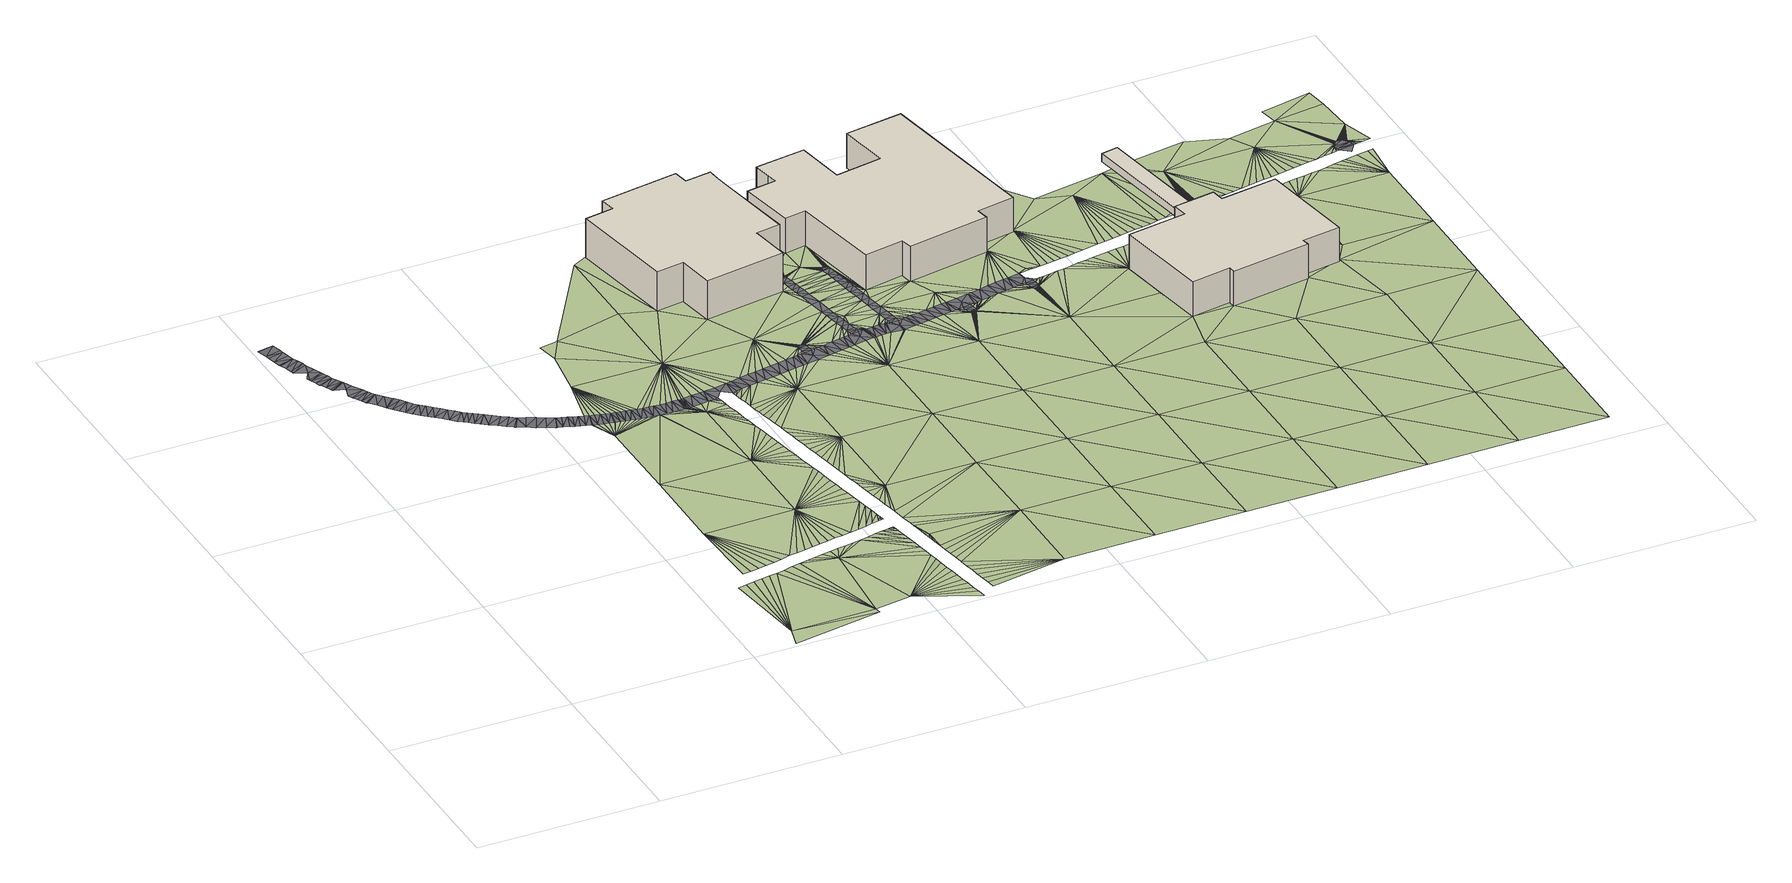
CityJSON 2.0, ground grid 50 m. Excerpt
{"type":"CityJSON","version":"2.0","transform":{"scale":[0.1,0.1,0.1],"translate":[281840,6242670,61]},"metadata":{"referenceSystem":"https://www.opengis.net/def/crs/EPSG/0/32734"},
"CityObjects":{
"building1":{"type":"Building","attributes":{"osm_address":"Auditorium Bellville 7530 Cape Town","osm_building":"university","osm_building:levels":"3.5","ground_height":62.15,"building_height":11.1,"roof_height":73.25,"plus_code":"4FRW3J9R+39H"},"geometry":[{"type":"MultiSurface","lod":"1","boundaries":[[[0,1,2,3]],[[3,2,4,5]],[[5,4,6,7]],[[1,8,9,2]],[[2,9,10,4]],[[4,10,11,6]],[[8,12,13,14]],[[14,13,15,11]],[[12,16,17,13]],[[13,17,18,15]],[[16,19,20,17]],[[17,20,21,18]],[[19,22,23,21]],[[22,24,25,23]],[[24,26,27,25]],[[26,28,29,27]],[[28,30,31,29]],[[30,32,33,31]],[[32,34,35,33]],[[34,36,37,38]],[[38,37,39,40]],[[40,39,41,35]],[[36,0,7,41]],[[7,6,11,15,18,21,23,25,27,29,31,33,35,41]],[[36,34,32,30,28,26,24,22,19,16,12,8,1,0]]]}]},
"building2":{"type":"Building","attributes":{"osm_address":"Student Centre Bellville Cape Town","osm_building":"university","osm_building:levels":"3","osm_building:part":"university","ground_height":62.25,"building_height":9.7,"roof_height":71.95,"plus_code":"4FRW3J9R+3J6"},"geometry":[{"type":"Solid","lod":"1","boundaries":[[[[42,43,44,45]],[[43,46,47,44]],[[46,48,49,47]],[[48,50,51,49]],[[50,52,53,51]],[[52,54,55,53]],[[54,56,57,55]],[[56,58,59,57]],[[58,60,61,59]],[[60,62,63,61]],[[62,64,65,63]],[[64,66,67,65]],[[66,68,69,67]],[[68,70,71,69]],[[70,72,73,71]],[[72,74,75,73]],[[74,42,45,75]],[[45,44,47,49,51,53,55,57,59,61,63,65,67,69,71,73,75]],[[74,72,70,68,66,64,62,60,58,56,54,52,50,48,46,43,42]]]]}]},
"building3":{"type":"Building","attributes":{"osm_address":"Post Graduate Study and Student Services Bellville 7530 Cape Town","osm_building":"university","osm_building:levels":"3","ground_height":62.61,"building_height":9.7,"roof_height":72.31,"plus_code":"4FRW3J8R+RWR"},"geometry":[{"type":"Solid","lod":"1","boundaries":[[[[76,77,78,79]],[[77,80,81,78]],[[80,82,83,81]],[[82,84,85,83]],[[84,86,87,85]],[[86,88,89,87]],[[88,90,91,89]],[[90,92,93,91]],[[92,94,95,93]],[[94,96,97,95]],[[96,98,99,97]],[[98,100,101,99]],[[100,102,103,101]],[[102,76,79,103]],[[79,78,81,83,85,87,89,91,93,95,97,99,101,103]],[[102,100,98,96,94,92,90,88,86,84,82,80,77,76]]]]}]},
"building4":{"type":"Building","attributes":{"osm_building":"bridge","osm_building:levels":"2","osm_building:min_level":"1","osm_layer":"1","osm_min_height":"3.3","ground_height":62.81,"bottom_bridge_height":66.11,"building_height":5.6,"roof_height":68.41},"geometry":[{"type":"Solid","lod":"1","boundaries":[[[[104,105,106,107]],[[105,108,109,106]],[[108,110,111,109]],[[110,104,107,111]],[[107,106,109,111]],[[110,108,105,104]]]]}]},
"terrain1":{"type":"TINRelief","geometry":[{"type":"CompositeSurface","lod":"1","boundaries":[[[112,113,114]],[[113,112,115]],[[112,116,117]],[[115,112,118]],[[119,118,112]],[[120,119,112]],[[121,122,123]],[[120,112,124]],[[123,125,121]],[[112,117,124]],[[121,125,126]],[[126,127,121]],[[128,121,127]],[[129,120,124]],[[121,128,130]],[[129,124,131]],[[132,131,124]],[[133,134,121]],[[135,132,124]],[[121,130,133]],[[136,132,135]],[[135,137,136]],[[138,139,140]],[[141,135,124]],[[138,142,139]],[[133,130,143]],[[137,135,144]],[[145,142,138]],[[138,146,145]],[[133,143,147]],[[135,148,144]],[[149,146,138]],[[150,138,134]],[[151,149,138]],[[152,153,154]],[[155,133,147]],[[138,156,151]],[[135,157,148]],[[152,154,158]],[[156,138,159]],[[160,152,158]],[[133,155,161]],[[159,138,162]],[[157,135,163]],[[164,152,160]],[[162,138,165]],[[133,161,166]],[[164,167,152]],[[134,133,168]],[[169,165,138]],[[163,135,170]],[[171,152,167]],[[172,169,138]],[[171,173,152]],[[133,166,174]],[[150,134,168]],[[135,175,170]],[[138,176,172]],[[152,173,177]],[[141,178,135]],[[176,138,150]],[[179,133,174]],[[180,152,177]],[[152,180,181]],[[182,133,179]],[[183,175,135]],[[184,185,141]],[[186,141,185]],[[186,187,141]],[[141,187,188]],[[141,188,189]],[[190,141,189]],[[141,190,191]],[[191,192,141]],[[192,193,141]],[[135,178,194]],[[178,141,193]],[[183,135,194]],[[195,196,197]],[[182,198,133]],[[150,168,199]],[[200,175,201]],[[202,203,204]],[[205,152,181]],[[182,206,198]],[[197,152,205]],[[168,133,207]],[[208,209,200]],[[175,183,201]],[[210,199,211]],[[168,211,199]],[[212,213,206]],[[208,200,201]],[[214,215,209]],[[216,133,198]],[[181,217,205]],[[218,133,216]],[[219,133,218]],[[211,220,210]],[[221,133,219]],[[214,209,208]],[[133,221,222]],[[223,212,224]],[[205,217,202]],[[222,225,133]],[[225,226,133]],[[227,215,228]],[[207,133,226]],[[220,211,229]],[[215,214,228]],[[206,213,198]],[[197,205,195]],[[224,230,231]],[[227,232,233]],[[213,212,223]],[[205,202,204]],[[232,227,228]],[[234,229,211]],[[224,231,223]],[[233,232,235]],[[236,230,237]],[[230,236,231]],[[211,238,234]],[[239,236,237]],[[211,240,238]],[[240,211,241]],[[242,205,204]],[[243,241,211]],[[244,245,246]],[[168,207,247]],[[248,244,246]],[[247,249,168]],[[168,250,211]],[[249,251,168]],[[211,252,243]],[[253,168,251]],[[254,168,253]],[[205,242,255]],[[256,168,254]],[[257,168,256]],[[258,168,257]],[[252,211,259]],[[168,258,260]],[[250,168,260]],[[255,245,205]],[[261,262,263]],[[261,263,264]],[[264,263,265]],[[245,244,205]],[[266,259,211]],[[267,265,263]],[[268,267,263]],[[205,244,269]],[[270,205,269]],[[271,211,250]],[[266,211,272]],[[271,273,211]],[[273,274,211]],[[275,211,274]],[[276,211,275]],[[276,272,211]],[[277,205,270]],[[278,279,280]],[[281,279,278]],[[266,282,283]],[[284,285,286]],[[287,281,278]],[[284,288,285]],[[205,289,195]],[[282,266,272]],[[287,278,290]],[[288,284,291]],[[292,290,278]],[[291,284,293]],[[294,292,278]],[[295,293,284]],[[277,296,205]],[[297,283,282]],[[298,283,297]],[[299,295,284]],[[299,284,300]],[[300,284,301]],[[302,301,284]],[[205,296,303]],[[294,304,305]],[[304,306,305]],[[307,306,304]],[[262,307,304]],[[302,308,309]],[[308,310,309]],[[311,310,308]],[[205,303,312]],[[263,262,304]],[[308,313,311]],[[308,314,313]],[[263,304,268]],[[315,268,304]],[[308,316,314]],[[317,195,289]],[[315,304,318]],[[316,308,319]],[[302,284,308]],[[308,320,319]],[[321,320,308]],[[308,322,321]],[[322,308,323]],[[324,325,326]],[[324,327,325]],[[312,328,205]],[[329,326,330]],[[331,332,333]],[[329,324,326]],[[331,333,330]],[[334,205,328]],[[318,335,286]],[[329,330,333]],[[336,337,323]],[[338,337,336]],[[336,339,338]],[[339,336,340]],[[340,336,341]],[[336,332,341]],[[289,205,22]],[[278,304,294]],[[333,332,342]],[[284,286,335]],[[308,336,323]],[[336,342,332]],[[334,343,205]],[[317,289,22]],[[205,344,22]],[[318,304,335]],[[345,342,336]],[[346,308,284]],[[334,347,343]],[[205,343,344]],[[336,348,345]],[[349,317,22]],[[343,347,350]],[[336,351,348]],[[350,352,343]],[[353,351,336]],[[343,352,354]],[[308,346,336]],[[336,355,353]],[[344,356,22]],[[346,284,335]],[[357,343,354]],[[355,336,358]],[[304,278,359]],[[358,336,360]],[[357,361,343]],[[336,362,360]],[[363,343,361]],[[361,364,365]],[[366,364,367]],[[363,361,365]],[[363,368,343]],[[368,369,343]],[[369,370,343]],[[370,371,343]],[[371,372,343]],[[343,372,373]],[[374,375,367]],[[373,376,343]],[[343,376,377]],[[378,364,366]],[[379,364,378]],[[377,380,343]],[[365,364,379]],[[380,381,343]],[[381,382,343]],[[382,383,343]],[[383,384,343]],[[367,375,385]],[[367,385,366]],[[374,386,375]],[[362,336,387]],[[335,304,388]],[[343,389,344]],[[336,346,387]],[[390,391,392]],[[393,394,390]],[[394,393,395]],[[390,392,393]],[[388,304,359]],[[396,397,398]],[[399,398,397]],[[400,398,399]],[[398,400,395]],[[384,401,343]],[[398,395,393]],[[396,402,403]],[[362,387,404]],[[396,398,402]],[[401,384,405]],[[406,407,408]],[[407,401,405]],[[409,410,411]],[[406,408,411]],[[403,412,413]],[[414,410,409]],[[414,413,410]],[[415,404,387]],[[346,335,416]],[[415,387,417]],[[403,402,412]],[[343,418,389]],[[401,418,343]],[[417,387,419]],[[388,416,335]],[[413,412,410]],[[411,410,406]],[[419,387,420]],[[406,401,407]],[[421,402,422]],[[422,423,421]],[[420,387,424]],[[412,402,421]],[[423,425,426]],[[423,426,421]],[[425,427,428]],[[428,426,425]],[[387,346,429]],[[430,424,387]],[[387,431,430]],[[389,418,432]],[[433,431,387]],[[434,389,432]],[[389,434,435]],[[436,437,389]],[[438,389,435]],[[388,359,439]],[[438,440,389]],[[441,442,443]],[[444,389,440]],[[444,436,389]],[[445,446,441]],[[445,441,443]],[[447,448,446]],[[433,387,449]],[[450,448,451]],[[452,437,436]],[[437,452,453]],[[429,346,416]],[[437,453,454]],[[455,437,454]],[[456,437,455]],[[450,451,457]],[[458,437,456]],[[459,437,458]],[[445,447,446]],[[437,459,460]],[[461,457,451]],[[460,462,437]],[[462,463,437]],[[463,464,437]],[[464,465,437]],[[465,466,437]],[[466,467,437]],[[468,437,467]],[[447,469,448]],[[449,387,470]],[[468,471,437]],[[451,448,472]],[[470,387,473]],[[473,387,474]],[[475,471,468]],[[475,476,471]],[[449,477,433]],[[471,476,478]],[[479,480,461]],[[478,481,471]],[[481,482,471]],[[451,479,461]],[[471,482,483]],[[448,469,472]],[[483,484,471]],[[484,485,471]],[[486,480,487]],[[486,488,489]],[[485,490,491]],[[492,491,493]],[[494,491,490]],[[494,495,491]],[[491,495,496]],[[496,497,491]],[[491,497,498]],[[499,493,491]],[[498,499,491]],[[500,489,501]],[[502,500,503]],[[502,504,505]],[[506,472,469]],[[505,507,492]],[[491,471,485]],[[508,472,506]],[[508,509,510]],[[511,451,472]],[[512,451,511]],[[510,509,513]],[[479,451,512]],[[479,487,480]],[[474,387,514]],[[388,515,416]],[[516,513,517]],[[518,486,487]],[[510,472,508]],[[488,486,518]],[[510,513,516]],[[517,519,516]],[[514,387,429]],[[520,489,488]],[[491,492,507]],[[489,520,501]],[[474,521,473]],[[503,500,501]],[[504,502,503]],[[491,522,471]],[[504,507,505]],[[471,522,523]],[[515,388,439]],[[524,525,526]],[[507,527,491]],[[527,528,491]],[[529,491,528]],[[530,491,529]],[[530,531,491]],[[531,532,491]],[[533,491,532]],[[534,535,524]],[[536,491,533]],[[537,491,536]],[[491,537,538]],[[524,526,534]],[[491,538,539]],[[491,539,540]],[[491,540,541]],[[491,541,542]],[[474,514,543]],[[535,544,545]],[[522,491,546]],[[544,535,534]],[[52,547,548]],[[549,545,550]],[[491,542,546]],[[551,547,52]],[[552,543,514]],[[553,551,52]],[[554,553,52]],[[555,554,52]],[[545,544,550]],[[556,555,52]],[[557,556,52]],[[558,557,52]],[[416,559,429]],[[560,546,542]],[[552,514,561]],[[546,560,562]],[[562,563,546]],[[563,564,546]],[[565,546,564]],[[565,566,546]],[[566,567,546]],[[568,546,567]],[[569,546,568]],[[558,52,546]],[[569,570,546]],[[570,571,546]],[[571,572,546]],[[573,546,572]],[[574,558,546]],[[574,546,573]],[[550,575,549]],[[576,561,514]],[[577,578,549]],[[577,548,578]],[[577,52,548]],[[514,579,576]],[[515,559,416]],[[549,575,580]],[[581,579,514]],[[580,577,549]],[[582,52,577]],[[514,583,581]],[[584,514,429]],[[585,580,575]],[[586,581,587]],[[585,588,580]],[[589,583,514]],[[590,589,514]],[[591,590,514]],[[592,591,514]],[[592,514,593]],[[594,593,514]],[[595,594,514]],[[515,439,596]],[[597,595,514]],[[597,514,598]],[[598,514,599]],[[600,587,581]],[[583,600,581]],[[601,599,514]],[[586,602,603]],[[604,601,514]],[[604,514,605]],[[606,580,588]],[[607,602,586]],[[608,607,586]],[[584,429,559]],[[609,608,586]],[[587,609,586]],[[603,610,611]],[[612,603,602]],[[610,603,612]],[[611,610,613]],[[580,606,614]],[[580,614,615]],[[616,577,580]],[[617,618,619]],[[620,621,622]],[[619,620,622]],[[623,624,625]],[[623,626,624]],[[627,626,623]],[[621,627,623]],[[628,605,514]],[[619,622,617]],[[615,629,580]],[[630,631,632]],[[625,631,630]],[[622,621,623]],[[629,616,580]],[[515,633,559]],[[630,623,625]],[[514,584,628]],[[628,634,605]],[[628,635,634]],[[635,628,636]],[[636,628,632]],[[637,630,632]],[[633,515,596]],[[628,637,632]],[[638,577,616]],[[584,559,639]],[[638,616,640]],[[641,642,637]],[[637,628,641]],[[639,559,633]],[[643,638,640]],[[644,642,645]],[[646,645,642]],[[641,646,642]],[[647,648,644]],[[638,643,649]],[[650,647,644]],[[651,650,644]],[[651,644,652]],[[645,652,644]],[[653,648,654]],[[647,655,648]],[[656,641,628]],[[655,654,648]],[[657,656,628]],[[658,657,628]],[[659,658,628]],[[660,659,628]],[[660,628,661]],[[661,628,662]],[[663,638,649]],[[662,628,664]],[[665,664,628]],[[666,653,654]],[[667,665,628]],[[667,628,668]],[[669,668,628]],[[670,669,628]],[[671,670,628]],[[671,628,672]],[[673,672,628]],[[674,638,663]],[[84,628,584]],[[675,676,677]],[[678,674,679]],[[680,681,676]],[[673,628,682]],[[633,596,683]],[[684,685,686]],[[684,686,687]],[[688,687,686]],[[680,688,686]],[[674,678,638]],[[676,681,677]],[[689,690,691]],[[689,691,692]],[[685,692,691]],[[693,584,639]],[[694,678,679]],[[680,686,681]],[[690,673,682]],[[685,691,686]],[[678,694,695]],[[678,696,638]],[[691,690,682]],[[697,682,628]],[[696,678,695]],[[698,638,699]],[[84,584,693]],[[699,638,696]],[[633,700,639]],[[701,699,696]],[[628,702,697]],[[701,703,699]],[[704,628,84]],[[700,633,683]],[[699,703,705]],[[628,704,702]],[[706,699,705]],[[697,702,707]],[[708,699,706]],[[693,639,709]],[[702,710,707]],[[708,711,699]],[[712,710,702]],[[713,712,702]],[[711,714,699]],[[699,715,716]],[[702,717,713]],[[709,639,700]],[[704,84,702]],[[84,693,718]],[[717,702,719]],[[702,720,719]],[[721,699,714]],[[721,715,699]],[[720,702,722]],[[700,683,723]],[[84,718,724]],[[693,725,718]],[[693,709,725]],[[702,726,722]],[[721,714,727]],[[726,702,728]],[[727,729,721]],[[730,728,702]],[[721,729,731]],[[700,732,709]],[[721,731,733]],[[733,734,721]],[[728,735,736]],[[721,734,737]],[[723,732,700]],[[721,738,715]],[[730,735,728]],[[735,739,736]],[[737,740,721]],[[735,741,739]],[[721,740,742]],[[743,718,725]],[[725,709,744]],[[741,735,745]],[[735,746,745]],[[721,742,738]],[[747,745,746]],[[732,744,709]],[[748,747,746]],[[742,749,738]],[[748,746,750]],[[751,748,750]],[[752,753,749]],[[749,754,738]],[[750,755,751]],[[752,756,757]],[[723,758,732]],[[755,750,759]],[[760,743,725]],[[754,749,753]],[[751,755,761]],[[762,752,757]],[[763,756,764]],[[725,744,760]],[[765,752,762]],[[753,752,765]],[[766,756,763]],[[767,756,766]],[[768,756,767]],[[757,756,768]],[[769,770,764]],[[770,771,764]],[[764,771,763]],[[761,755,772]],[[773,774,738]],[[773,738,754]],[[755,759,775]],[[776,777,759]],[[772,755,775]],[[754,778,773]],[[778,779,773]],[[773,779,780]],[[775,759,777]],[[773,780,781]],[[773,781,782]],[[773,782,783]],[[773,783,784]],[[785,786,743]],[[773,784,787]],[[787,788,773]],[[773,788,789]],[[773,789,790]],[[776,791,777]],[[773,790,792]],[[793,794,795]],[[796,773,792]],[[793,795,797]],[[795,798,797]],[[796,799,773]],[[799,800,773]],[[801,802,803]],[[804,802,801]],[[805,744,732]],[[802,804,806]],[[798,802,806]],[[798,795,802]],[[807,800,808]],[[809,807,808]],[[803,807,809]],[[807,803,802]],[[785,743,760]],[[810,773,800]],[[791,776,811]],[[810,800,807]],[[732,758,805]],[[773,812,774]],[[773,810,813]],[[791,811,814]],[[773,813,815]],[[816,814,811]],[[811,785,817]],[[811,818,816]],[[819,760,744]],[[744,805,820]],[[818,811,821]],[[822,821,811]],[[773,815,823]],[[785,760,819]],[[811,817,824]],[[812,773,825]],[[822,811,824]],[[819,744,820]],[[815,826,823]],[[827,822,824]],[[773,823,825]],[[785,828,817]],[[823,826,829]],[[827,824,830]],[[831,823,829]],[[830,824,832]],[[831,833,823]],[[832,824,834]],[[824,817,828]],[[833,835,823]],[[824,836,834]],[[828,785,819]],[[837,823,835]],[[824,838,836]],[[837,839,823]],[[838,824,840]],[[841,823,839]],[[823,841,842]],[[843,825,823]],[[842,844,823]],[[845,840,824]],[[828,845,824]],[[844,846,823]],[[823,846,843]],[[845,847,840]],[[848,849,844]],[[845,850,847]],[[848,851,852]],[[850,845,853]],[[849,846,844]],[[852,854,848]],[[854,855,848]],[[855,856,848]],[[857,851,858]],[[856,849,848]],[[859,853,845]],[[857,860,851]],[[860,861,851]],[[861,852,851]],[[862,863,858]],[[858,863,857]],[[864,843,846]],[[865,843,864]],[[865,866,843]],[[866,867,843]],[[868,843,867]],[[869,843,868]],[[870,859,845]],[[843,871,872]],[[845,873,870]],[[843,869,874]],[[845,875,873]],[[874,869,876]],[[877,878,879]],[[874,876,880]],[[881,879,878]],[[880,882,874]],[[883,874,882]],[[874,883,884]],[[885,886,887]],[[884,888,874]],[[889,886,885]],[[881,886,890]],[[886,889,890]],[[874,888,891]],[[891,892,874]],[[881,878,886]],[[892,893,874]],[[893,894,874]],[[895,874,894]],[[895,896,874]],[[874,896,897]],[[887,898,897]],[[874,899,843]],[[886,898,887]],[[871,843,899]],[[897,898,874]]]}]},
"road1":{"type":"Road","attributes":{"osm_access":"private","osm_highway":"service","osm_is_in":"Bellville Campus, Cape Peninsula University of Technology, Bellville, Western Cape, South Africa","osm_lanes":"2","osm_maxspeed":"30","osm_name":"Engineering Way"},"geometry":[{"type":"MultiSurface","lod":"1","boundaries":[[[900,901,902]],[[903,904,905]],[[906,907,905]],[[900,907,908]],[[903,909,904]],[[910,911,912]],[[913,914,915]],[[912,913,916]],[[915,916,913]],[[909,917,904]],[[918,917,919]],[[919,917,911]],[[919,911,910]],[[912,916,910]],[[915,920,916]],[[917,918,904]],[[921,922,923]],[[924,925,926]],[[922,925,924]],[[927,928,929]],[[930,921,927]],[[923,922,924]],[[929,930,927]],[[921,923,927]],[[925,931,932]],[[901,933,934]],[[906,908,907]],[[905,935,906]],[[905,904,935]],[[900,908,901]],[[925,932,926]],[[901,936,933]],[[901,934,902]],[[933,936,932]],[[932,931,933]],[[937,938,939]],[[154,937,140]],[[938,940,939]],[[941,942,943]],[[941,944,945]],[[945,944,940]],[[154,140,139]],[[151,167,149]],[[159,171,156]],[[156,167,151]],[[177,159,162]],[[160,142,145]],[[146,149,167]],[[173,159,177]],[[145,146,160]],[[139,142,154]],[[162,180,177]],[[173,171,159]],[[946,920,947]],[[947,948,949]],[[950,942,948]],[[946,951,920]],[[949,946,947]],[[942,950,943]],[[948,942,949]],[[952,942,941]],[[920,951,916]],[[154,142,158]],[[158,142,160]],[[164,146,167]],[[153,937,154]],[[941,945,952]],[[938,953,940]],[[945,940,953]],[[937,153,938]],[[146,164,160]],[[156,171,167]],[[954,955,956]],[[957,958,959]],[[960,961,962]],[[956,955,963]],[[963,964,965]],[[961,960,965]],[[966,963,955]],[[967,968,969]],[[970,971,972]],[[972,967,970]],[[973,972,971]],[[974,959,958]],[[975,955,959]],[[975,966,955]],[[969,974,958]],[[966,964,963]],[[959,976,975]],[[977,973,978]],[[964,961,965]],[[979,980,981]],[[982,983,984]],[[961,985,984]],[[961,986,962]],[[961,984,986]],[[982,984,985]],[[987,988,981]],[[988,989,981]],[[989,988,982]],[[988,983,982]],[[987,981,980]],[[990,991,992]],[[992,993,990]],[[994,990,993]],[[995,996,990]],[[991,990,996]],[[997,996,998]],[[995,998,996]],[[994,999,1000]],[[1001,1002,1003]],[[928,1003,1002]],[[928,1004,1003]],[[928,927,1004]],[[1001,1003,1005]],[[994,1000,990]],[[1006,1007,999]],[[1000,999,1007]],[[999,1005,1006]],[[1005,999,1001]],[[967,972,968]],[[1008,1009,1010]],[[968,1011,969]],[[976,959,1012]],[[974,969,1011]],[[1012,959,974]],[[978,1008,977]],[[1013,1010,1009]],[[1014,1015,1013]],[[1015,1016,1013]],[[998,1015,1017]],[[1017,997,998]],[[1018,972,973]],[[1010,977,1008]],[[1010,1013,1016]],[[1018,973,977]],[[1014,1017,1015]],[[210,203,199]],[[210,220,242]],[[220,229,255]],[[172,176,217]],[[203,176,150]],[[203,150,199]],[[217,169,172]],[[255,229,234]],[[246,234,238]],[[248,240,241]],[[240,248,238]],[[241,243,248]],[[243,252,269]],[[259,266,270]],[[259,270,252]],[[296,266,283]],[[203,210,204]],[[242,204,210]],[[176,203,202]],[[165,169,180]],[[217,181,169]],[[176,202,217]],[[181,180,169]],[[255,234,245]],[[238,248,246]],[[246,245,234]],[[243,244,248]],[[220,255,242]],[[244,243,269]],[[277,270,266]],[[266,296,277]],[[252,270,269]],[[298,1019,296]],[[283,298,296]],[[312,1019,327]],[[327,324,312]],[[329,312,324]],[[303,1019,312]],[[1019,303,296]],[[350,342,345]],[[333,342,334]],[[328,329,333]],[[348,352,345]],[[357,353,361]],[[360,367,358]],[[361,353,355]],[[353,357,351]],[[348,351,352]],[[1020,360,362]],[[347,334,342]],[[333,334,328]],[[347,342,350]],[[351,354,352]],[[354,351,357]],[[345,352,350]],[[329,328,312]],[[392,1020,404]],[[362,404,1020]],[[404,415,398]],[[419,402,417]],[[415,417,398]],[[424,1021,420]],[[423,419,420]],[[1020,374,360]],[[355,358,364]],[[361,355,364]],[[358,367,364]],[[1021,424,430]],[[443,1021,430]],[[360,374,367]],[[393,392,404]],[[425,420,1021]],[[393,404,398]],[[445,430,431]],[[1022,521,474]],[[473,1022,470]],[[474,543,1022]],[[513,477,449]],[[526,1022,552]],[[1022,449,470]],[[534,552,561]],[[543,552,1022]],[[433,477,469]],[[431,433,469]],[[1022,473,521]],[[449,1022,517]],[[402,419,422]],[[420,425,423]],[[422,419,423]],[[443,430,445]],[[431,447,445]],[[417,402,398]],[[469,477,506]],[[477,513,509]],[[513,449,517]],[[509,508,477]],[[447,431,469]],[[508,506,477]],[[561,544,534]],[[534,526,552]],[[576,550,544]],[[544,561,576]],[[550,579,575]],[[581,586,585]],[[575,579,581]],[[575,581,585]],[[603,606,586]],[[588,585,586]],[[611,606,603]],[[586,606,588]],[[1023,617,615]],[[623,615,622]],[[630,616,623]],[[615,617,622]],[[642,640,637]],[[630,637,616]],[[644,648,663]],[[642,644,649]],[[606,611,1023]],[[663,648,653]],[[606,1023,614]],[[615,614,1023]],[[616,629,623]],[[615,623,629]],[[640,616,637]],[[644,663,649]],[[642,649,643]],[[643,640,642]],[[679,674,1024]],[[674,663,1024]],[[1024,663,653]],[[550,576,579]],[[180,162,165]]]}]},
"road2":{"type":"Road","attributes":{"osm_highway":"service","osm_lanes":"1","osm_surface":"asphalt"},"geometry":[{"type":"MultiSurface","lod":"1","boundaries":[[[366,379,378]],[[379,366,385]],[[374,1020,386]],[[368,379,385]],[[365,379,368]],[[385,376,368]],[[376,385,409]],[[363,365,368]],[[370,369,368]],[[368,373,370]],[[390,385,375]],[[372,371,373]],[[376,373,368]],[[371,370,373]],[[380,377,382]],[[382,381,380]],[[382,377,384]],[[376,384,377]],[[375,386,391]],[[397,396,413]],[[394,385,390]],[[399,395,400]],[[395,409,385]],[[395,397,409]],[[399,397,395]],[[396,403,413]],[[394,395,385]],[[391,1020,392]],[[375,391,390]],[[411,408,409]],[[409,413,414]],[[409,408,384]],[[409,384,376]],[[407,405,384]],[[408,407,384]],[[384,383,382]],[[413,409,397]],[[386,1020,391]]]}]},
"road3":{"type":"Road","attributes":{"osm_highway":"service","osm_lanes":"1","osm_surface":"asphalt"},"geometry":[{"type":"MultiSurface","lod":"1","boundaries":[[[436,444,452]],[[453,452,454]],[[454,456,455]],[[460,456,454]],[[460,454,452]],[[452,495,460]],[[505,440,438]],[[435,505,438]],[[434,502,435]],[[458,460,459]],[[458,456,460]],[[460,463,462]],[[440,493,444]],[[490,495,494]],[[482,460,495]],[[493,452,444]],[[434,432,489]],[[463,465,464]],[[465,463,466]],[[463,468,466]],[[460,482,463]],[[483,485,484]],[[485,483,490]],[[482,468,463]],[[468,481,475]],[[467,466,468]],[[475,478,476]],[[478,475,481]],[[482,481,468]],[[482,495,483]],[[483,495,490]],[[426,448,421]],[[428,441,426]],[[425,1021,427]],[[450,412,421]],[[406,410,457]],[[457,461,406]],[[450,457,412]],[[457,410,412]],[[406,461,401]],[[428,427,441]],[[448,450,421]],[[446,448,426]],[[441,427,442]],[[443,442,1021]],[[441,446,426]],[[442,427,1021]],[[493,440,492]],[[440,505,492]],[[502,505,435]],[[502,434,500]],[[486,418,401]],[[495,497,496]],[[497,495,498]],[[498,493,499]],[[493,498,495]],[[452,493,495]],[[418,486,432]],[[500,434,489]],[[480,486,401]],[[432,486,489]],[[401,461,480]]]}]},
"road4":{"type":"Road","attributes":{"osm_highway":"service","osm_is_in":"Bellville Campus, Cape Peninsula University of Technology, Bellville, Western Cape, South Africa","osm_lanes":"1","osm_oneway":"no","osm_service":"driveway","osm_surface":"asphalt"},"geometry":[{"type":"MultiSurface","lod":"1","boundaries":[[[527,507,528]],[[533,531,529]],[[529,531,530]],[[532,531,533]],[[533,529,528]],[[528,570,538]],[[503,556,504]],[[554,520,488]],[[555,503,501]],[[501,520,554]],[[536,533,538]],[[536,538,537]],[[504,558,507]],[[538,533,528]],[[507,574,528]],[[488,518,553]],[[538,540,539]],[[538,562,540]],[[566,565,567]],[[565,568,567]],[[568,562,570]],[[568,565,563]],[[542,562,560]],[[562,542,541]],[[562,541,540]],[[568,563,562]],[[565,564,563]],[[569,568,570]],[[538,570,562]],[[524,510,516]],[[535,472,510]],[[517,1022,519]],[[549,511,472]],[[479,512,548]],[[578,548,512]],[[511,549,512]],[[549,578,512]],[[479,548,547]],[[516,519,524]],[[545,549,472]],[[535,545,472]],[[535,510,524]],[[526,525,1022]],[[524,519,525]],[[525,519,1022]],[[558,504,557]],[[504,556,557]],[[555,556,503]],[[501,554,555]],[[553,554,488]],[[570,572,571]],[[572,570,574]],[[572,574,573]],[[570,528,574]],[[558,574,507]],[[518,487,547]],[[518,551,553]],[[551,518,547]],[[487,479,547]]]}]},
"road5":{"type":"Road","attributes":{"osm_access":"private","osm_highway":"service","osm_lanes":"1","osm_oneway":"yes","osm_surface":"asphalt"},"geometry":[{"type":"MultiSurface","lod":"1","boundaries":[[[609,587,600]],[[608,609,600]],[[589,600,583]],[[593,594,595]],[[600,624,608]],[[593,599,591]],[[589,590,591]],[[592,593,591]],[[600,591,624]],[[600,589,591]],[[595,599,593]],[[612,602,607]],[[607,608,612]],[[612,608,627]],[[611,613,1023]],[[613,618,1023]],[[610,612,620]],[[613,610,619]],[[595,597,598]],[[599,631,591]],[[604,599,601]],[[604,605,635]],[[634,635,605]],[[604,635,599]],[[636,599,635]],[[632,631,636]],[[636,631,599]],[[591,631,624]],[[627,608,624]],[[626,627,624]],[[627,620,612]],[[619,618,613]],[[610,620,619]],[[621,620,627]],[[625,624,631]],[[618,617,1023]],[[599,595,598]]]}]},
"road6":{"type":"Road","attributes":{"osm_access":"private","osm_highway":"service","osm_lanes":"1","osm_oneway":"yes","osm_surface":"asphalt"},"geometry":[{"type":"MultiSurface","lod":"1","boundaries":[[[656,652,645]],[[641,645,646]],[[659,660,652]],[[661,662,660]],[[655,652,688]],[[656,658,659]],[[657,658,656]],[[659,652,656]],[[656,645,641]],[[660,687,652]],[[655,647,651]],[[650,651,647]],[[651,652,655]],[[653,666,1024]],[[666,675,1024]],[[654,655,680]],[[666,654,676]],[[662,664,660]],[[668,664,665]],[[668,665,667]],[[668,669,670]],[[668,670,689]],[[689,660,668]],[[672,670,671]],[[672,673,689]],[[690,689,673]],[[672,689,670]],[[689,687,660]],[[685,687,689]],[[684,687,685]],[[688,652,687]],[[676,675,666]],[[654,680,676]],[[655,688,680]],[[689,692,685]],[[677,1024,675]],[[668,660,664]]]}]},
"road7":{"type":"Road","attributes":{"osm_highway":"service","osm_lanes":"2","osm_surface":"asphalt"},"geometry":[{"type":"MultiSurface","lod":"1","boundaries":[[[766,763,771]],[[757,766,771]],[[766,768,767]],[[754,753,765]],[[782,757,803]],[[771,797,757]],[[762,757,765]],[[780,765,757]],[[768,766,757]],[[797,771,770]],[[778,754,780]],[[780,779,778]],[[765,780,754]],[[781,780,782]],[[780,757,782]],[[783,782,787]],[[783,787,784]],[[770,769,793]],[[782,803,790]],[[803,757,797]],[[804,797,806]],[[803,809,800]],[[797,804,803]],[[804,801,803]],[[809,808,800]],[[798,806,797]],[[770,793,797]],[[794,793,769]],[[796,800,799]],[[792,800,796]],[[788,787,789]],[[790,789,787]],[[792,790,800]],[[787,782,790]],[[803,800,790]],[[769,1025,794]]]}]},
"road8":{"type":"Road","attributes":{"osm_highway":"service","osm_lanes":"2","osm_surface":"asphalt"},"geometry":[{"type":"MultiSurface","lod":"1","boundaries":[[[852,861,854]],[[854,860,857]],[[861,860,854]],[[846,854,867]],[[854,891,867]],[[881,854,857]],[[855,854,856]],[[846,849,856]],[[854,846,856]],[[881,857,863]],[[864,846,865]],[[866,865,846]],[[866,846,867]],[[867,869,868]],[[863,862,877]],[[891,881,885]],[[881,863,879]],[[885,890,889]],[[896,891,885]],[[887,897,896]],[[885,887,896]],[[893,896,895]],[[890,885,881]],[[891,854,881]],[[877,879,863]],[[1026,877,862]],[[876,869,880]],[[884,869,867]],[[888,884,891]],[[880,869,882]],[[884,883,882]],[[869,884,882]],[[892,891,893]],[[867,891,884]],[[893,891,896]],[[895,894,893]]]}]}
},
"vertices":[
[1298,1902,9],[1225,1891,9],[1225,1891,41],[1298,1902,41],[1225,1891,56],[1298,1902,56],[1225,1891,122],[1298,1902,122],[1218,1933,9],[1218,1933,41],[1218,1933,56],[1218,1933,122],[1000,1897,9],[1000,1897,54],[1218,1933,54],[1000,1897,122],[1008,1854,9],[1008,1854,54],[1008,1854,122],[927,1840,9],[927,1840,54],[927,1840,122],[978,1540,9],[978,1540,122],[1055,1552,9],[1055,1552,122],[1071,1450,9],[1071,1450,122],[1296,1486,9],[1296,1486,122],[1278,1596,9],[1278,1596,122],[1345,1607,9],[1345,1607,122],[1309,1822,9],[1309,1822,122],[1302,1867,9],[1302,1867,41],[1309,1822,41],[1302,1867,56],[1309,1822,56],[1302,1867,122],
[1427,1841,9],[1432,1813,9],[1432,1813,110],[1427,1841,110],[1350,1799,9],[1350,1799,110],[1378,1644,9],[1378,1644,110],[1438,1655,9],[1438,1655,110],[1483,1405,9],[1483,1405,110],[1593,1425,9],[1593,1425,110],[1599,1393,9],[1599,1393,110],[1828,1434,9],[1828,1434,110],[1822,1470,9],[1822,1470,110],[1927,1488,9],[1927,1488,110],[1846,1959,9],[1846,1959,110],[1687,1935,9],[1687,1935,110],[1711,1794,9],[1711,1794,110],[1581,1771,9],[1581,1771,110],[1558,1912,9],[1558,1912,110],[1419,1891,9],[1419,1891,110],
[2297,1279,13],[2265,1274,13],[2265,1274,113],[2297,1279,113],[2272,1232,13],[2272,1232,113],[2108,1205,13],[2108,1205,113],[2152,938,13],[2152,938,113],[2262,956,13],[2262,956,113],[2265,938,13],[2265,938,113],[2485,973,13],[2485,973,113],[2482,993,13],[2482,993,113],[2588,1010,13],[2588,1010,113],[2544,1281,13],[2544,1281,113],[2386,1256,13],[2386,1256,113],[2380,1292,13],[2380,1292,113],[2343,1286,13],[2343,1286,113],
[2297,1279,51],[2343,1286,51],[2343,1286,74],[2297,1279,74],[2284,1638,51],[2284,1638,74],[2237,1629,51],[2237,1629,74],
[636,69,0],[628,310,1],[605,306,1],[651,314,1],[621,13,0],[868,52,3],[674,318,1],[697,322,1],[719,326,1],[636,568,2],[643,358,1],[666,362,1],[866,68,3],[689,366,1],[712,370,1],[735,374,1],[757,378,1],[742,330,1],[780,382,4],[765,334,4],[788,338,4],[885,568,5],[636,818,4],[885,319,4],[811,343,4],[834,347,4],[636,1068,5],[607,1138,5],[605,1138,5],[967,83,3],[620,1134,5],[803,386,4],[856,351,4],[634,1131,5],[648,1128,5],[826,390,4],[879,355,4],[661,1124,5],[775,1106,6],[663,1124,5],[636,1318,6],[606,1184,5],[618,1180,5],[849,394,4],[676,1122,5],[902,359,4],[631,1177,5],[689,1120,5],[645,1174,5],[872,398,4],[702,1117,5],[925,363,4],[659,1170,5],[715,1115,5],[895,402,4],[671,1167,5],[885,818,6],[730,1113,5],[948,367,4],[683,1165,5],[745,1111,5],[696,1163,5],[917,406,4],[971,371,4],[760,1108,5],[709,1161,5],[1095,231,6],[940,410,4],[722,1159,5],[737,1156,5],[963,414,4],[1087,276,6],[1132,6,5],[1128,29,5],[1124,51,5],[1121,74,5],[1117,96,5],[1113,119,5],[1110,141,5],[1106,163,5],[1102,186,5],[1098,208,6],[1091,253,6],[695,1521,8],[645,1512,8],[655,1453,8],[1043,529,7],[778,1106,6],[993,375,4],[1084,298,6],[767,1152,6],[780,1150,6],[796,1149,6],[885,1318,7],[986,418,4],[1009,721,6],[1080,321,6],[1016,379,6],[795,1105,6],[885,1068,6],[1009,422,4],[1047,505,7],[1076,343,6],[1035,382,6],[1039,553,7],[752,1154,5],[1035,577,7],[1030,601,7],[812,1105,6],[1026,625,7],[1022,649,7],[1052,481,7],[1027,425,6],[1017,673,7],[1013,697,8],[1053,385,6],[1072,365,6],[828,1105,6],[1046,428,6],[1056,457,7],[1070,378,6],[1062,387,6],[845,1105,6],[1068,388,6],[1059,443,6],[1054,430,6],[848,1105,6],[1061,431,6],[851,1104,6],[854,1105,6],[812,1149,6],[860,1105,6],[855,1149,6],[846,1149,6],[849,1149,6],[1005,745,6],[850,1148,6],[1000,769,6],[966,961,6],[996,793,6],[867,1106,6],[992,817,6],[987,841,6],[829,1149,6],[983,865,6],[979,889,6],[975,913,6],[890,1109,6],[970,937,6],[1131,283,6],[1134,260,6],[1133,319,6],[1127,305,6],[1123,328,6],[913,1112,6],[1120,350,6],[1116,373,6],[861,1150,6],[885,1153,6],[962,985,6],[945,1079,6],[958,1004,6],[955,1023,6],[952,1041,6],[948,1060,6],[908,1155,6],[1382,69,7],[1168,58,5],[1172,36,5],[1164,81,5],[942,1098,6],[926,1113,6],[1133,568,7],[1099,465,7],[1102,451,7],[1160,103,5],[1095,489,7],[885,1568,9],[1157,126,5],[1091,513,7],[1153,148,5],[1087,537,7],[1149,171,5],[1082,561,7],[921,1157,6],[940,1107,6],[939,1115,6],[1078,585,7],[1074,609,7],[1069,633,7],[1065,657,7],[953,1161,6],[1382,319,8],[1146,193,5],[1142,216,6],[1138,238,6],[1133,818,8],[1061,681,7],[1057,705,8],[1052,729,8],[987,1167,6],[1048,753,8],[1044,777,8],[1114,385,6],[1039,801,8],[885,1817,11],[1108,417,6],[1035,825,8],[1031,849,8],[1027,873,8],[1022,897,8],[1018,921,8],[995,1124,6],[983,1114,6],[985,1106,6],[982,1121,6],[1002,1169,6],[1009,1126,8],[988,1087,6],[992,1068,6],[995,1049,6],[1034,1130,8],[1026,1174,8],[1382,568,7],[1133,1068,8],[1014,945,8],[1009,969,8],[1005,993,6],[1002,1012,6],[998,1030,6],[1058,1135,8],[1133,1318,9],[1071,1450,10],[1081,1139,8],[1382,818,8],[1051,1178,8],[1103,1142,8],[927,1840,11],[1073,1182,8],[1126,1146,8],[1096,1186,8],[1148,1150,8],[1118,1190,8],[1171,1154,8],[1055,1552,10],[1141,1193,9],[1194,1158,8],[1630,69,9],[1206,1160,8],[1164,1197,9],[1239,1166,8],[1217,1236,9],[1186,1201,9],[1217,1235,9],[1217,1232,9],[1199,1203,9],[1218,1237,9],[1218,1238,9],[1219,1239,9],[1219,1240,9],[1220,1241,9],[1221,1242,9],[1210,1205,9],[1219,1218,9],[1222,1242,9],[1223,1243,9],[1217,1233,9],[1217,1234,9],[1224,1243,9],[1225,1243,9],[1226,1244,9],[1227,1244,9],[1228,1244,9],[1217,1231,9],[1221,1207,9],[1382,1068,8],[1630,319,9],[1296,1486,10],[1240,1222,9],[1242,1211,9],[1253,1213,9],[1264,1216,9],[1238,1235,9],[1238,1236,9],[1236,1239,9],[1237,1239,9],[1278,1218,9],[1237,1238,9],[1238,1237,9],[1341,1360,9],[1302,1223,9],[1236,1240,9],[1273,1172,8],[1229,1244,9],[1345,1339,9],[1230,1243,9],[1231,1243,9],[1233,1242,9],[1348,1318,9],[1232,1243,9],[1352,1297,9],[1235,1241,9],[1234,1242,9],[1287,1175,8],[1630,568,8],[1310,1180,8],[1334,1402,9],[1334,1185,8],[1348,1187,8],[1356,1277,9],[1325,1228,9],[1339,1231,9],[1381,1194,9],[1352,1233,9],[1359,1256,9],[1363,1235,9],[1361,1245,9],[1630,818,9],[1406,1196,9],[1412,1197,9],[1327,1444,10],[1428,1199,9],[1323,1465,10],[1320,1482,10],[1311,1538,10],[1278,1596,10],[1317,1500,10],[1879,69,10],[1314,1519,10],[1383,1248,9],[1384,1239,9],[1395,1240,9],[1312,1537,10],[1401,1240,9],[1381,1259,9],[1407,1241,9],[1377,1280,9],[1453,1199,9],[1374,1301,9],[1382,1318,9],[1311,1539,10],[1311,1540,10],[1312,1541,10],[1312,1542,10],[1312,1543,10],[1370,1322,9],[1313,1544,10],[1314,1545,10],[1314,1546,10],[1366,1343,9],[1315,1547,10],[1316,1547,10],[1317,1548,10],[1318,1549,10],[1319,1549,10],[1320,1549,10],[1321,1549,10],[1424,1243,9],[1486,1196,9],[1345,1607,10],[1465,1290,9],[1488,1196,9],[1490,1196,9],[1322,1550,10],[1323,1550,10],[1442,1200,9],[1324,1549,10],[1453,1364,9],[1363,1364,9],[1325,1549,10],[1326,1549,10],[1327,1549,10],[1328,1548,10],[1329,1547,10],[1356,1406,9],[1449,1389,9],[1442,1433,9],[1348,1447,10],[1330,1547,10],[1382,1568,10],[1336,1522,10],[1333,1540,10],[1331,1546,10],[1331,1545,10],[1332,1544,10],[1332,1543,10],[1333,1542,10],[1333,1541,10],[1345,1468,10],[1436,1471,10],[1342,1486,10],[1433,1491,10],[1430,1510,10],[1339,1504,10],[1440,1244,9],[1426,1529,10],[1442,1244,9],[1444,1244,9],[1469,1265,9],[1461,1315,9],[1457,1339,9],[1457,1243,9],[1630,1068,10],[1879,319,10],[1471,1251,9],[1462,1243,9],[1445,1413,9],[1473,1242,9],[1439,1452,10],[1489,1196,9],[1378,1644,10],[1350,1799,11],[1493,1254,9],[1495,1242,9],[1506,1243,9],[1426,1530,10],[1426,1531,10],[1426,1532,10],[1427,1534,10],[1427,1535,10],[1427,1536,10],[1428,1537,10],[1517,1245,10],[1491,1269,9],[1429,1538,10],[1430,1539,10],[1431,1540,10],[1432,1541,10],[1433,1541,10],[1434,1542,10],[1435,1542,10],[1491,1196,9],[1530,1248,10],[1487,1294,9],[1438,1655,10],[1471,1392,9],[1475,1367,9],[1483,1318,9],[1553,1251,10],[1467,1417,9],[1524,1202,10],[1464,1436,9],[1461,1455,10],[1458,1475,10],[1454,1494,10],[1451,1513,10],[1448,1533,10],[1879,568,10],[1437,1542,10],[1537,1204,10],[1438,1542,10],[1439,1542,10],[1440,1542,10],[1441,1541,10],[1442,1541,10],[1443,1541,10],[1444,1540,10],[1445,1539,10],[1446,1538,10],[1447,1537,10],[1447,1536,10],[1448,1535,10],[1448,1534,10],[1575,1255,10],[1560,1208,10],[1599,1393,10],[1479,1343,9],[1583,1212,10],[1630,1318,10],[1606,1216,10],[1593,1425,10],[1671,1196,10],[1879,818,11],[1598,1259,10],[1629,1220,10],[1669,1197,10],[1621,1263,10],[1671,1195,10],[1672,1194,10],[1673,1194,10],[1674,1194,10],[1675,1193,10],[1676,1193,10],[1677,1193,10],[2128,69,11],[1679,1193,10],[1680,1193,10],[1681,1193,10],[1670,1196,10],[1682,1194,10],[1667,1201,10],[1642,1222,10],[1683,1194,10],[1684,1195,10],[1634,1265,10],[1668,1200,10],[1668,1199,10],[1669,1198,10],[1665,1215,10],[1652,1224,10],[1667,1202,10],[1663,1226,10],[1667,1271,10],[1700,1277,10],[1737,1283,10],[1696,1231,10],[1685,1229,10],[1687,1218,10],[1689,1206,10],[1689,1205,10],[1707,1233,10],[1721,1236,10],[1689,1201,10],[1688,1200,10],[1689,1202,10],[1689,1204,10],[1879,1068,12],[1713,1279,10],[1744,1240,10],[1688,1199,10],[1687,1198,10],[2128,319,12],[1685,1195,10],[1685,1196,10],[1686,1197,10],[1768,1244,13],[1828,1434,13],[2128,568,11],[1760,1287,13],[1857,1227,13],[1791,1247,13],[1783,1291,13],[1814,1251,13],[1855,1229,13],[1856,1228,13],[1853,1233,13],[1828,1254,13],[1807,1295,13],[1854,1232,13],[1854,1231,13],[1854,1230,13],[1838,1256,13],[1851,1247,13],[1853,1234,13],[1858,1226,13],[1859,1226,13],[1860,1225,13],[1861,1225,13],[1862,1225,13],[1863,1225,13],[1864,1225,13],[1820,1297,13],[1866,1225,13],[1867,1225,13],[1850,1257,13],[1868,1225,13],[1869,1226,13],[1870,1226,13],[1870,1227,13],[1871,1227,13],[1872,1228,13],[1873,1229,13],[1853,1303,13],[1871,1261,13],[1873,1250,13],[1881,1262,13],[1879,1318,13],[1854,1303,13],[1875,1237,13],[1892,1264,13],[1943,1272,13],[2376,69,12],[1875,1234,13],[1875,1233,13],[1902,1265,13],[1875,1235,13],[1875,1236,13],[1874,1231,13],[1873,1230,13],[1922,1268,13],[1874,1232,13],[2128,818,13],[1885,1308,13],[1895,1309,13],[1916,1312,13],[1963,1275,13],[1822,1470,14],[1927,1488,14],[2376,319,12],[1936,1315,13],[2108,1205,15],[1957,1318,13],[2128,1068,15],[1977,1321,13],[1998,1324,13],[1984,1278,13],[2018,1327,15],[2376,568,12],[2004,1281,15],[2041,1331,15],[2025,1284,15],[2026,1284,15],[2086,1339,15],[2036,1595,16],[1879,1817,15],[2048,1288,15],[2265,938,14],[2093,1296,15],[2116,1300,15],[2128,1568,16],[2138,1303,15],[2625,69,13],[2262,956,16],[2376,818,14],[2161,1307,15],[2108,1343,15],[2184,1311,15],[2131,1347,15],[2272,1232,17],[2153,1351,15],[2625,319,14],[2176,1355,15],[2199,1359,15],[2265,1274,17],[2206,1315,15],[2221,1363,15],[2237,1629,16],[2229,1319,15],[2244,1366,15],[2251,1323,15],[2266,1370,17],[2485,973,16],[2625,568,15],[2274,1327,17],[2297,1279,17],[2296,1331,17],[2319,1335,17],[2289,1374,17],[2343,1286,17],[2342,1339,17],[2311,1378,17],[2359,1415,17],[2360,1416,17],[2376,1318,17],[2334,1382,17],[2356,1409,17],[2873,69,15],[2380,1292,17],[2625,818,16],[2354,1341,17],[2357,1411,17],[2355,1400,17],[2347,1384,17],[2358,1413,17],[2355,1402,17],[2355,1405,17],[2356,1407,17],[2357,1386,17],[2357,1391,17],[2355,1398,17],[2387,1347,17],[2376,1568,18],[2284,1638,18],[2419,1352,17],[2386,1256,17],[2432,1354,17],[2362,1418,17],[2363,1419,17],[2365,1420,17],[2367,1422,17],[2369,1422,17],[2371,1423,17],[2373,1424,17],[2588,1010,19],[2482,993,16],[2375,1424,17],[2378,1424,17],[2380,1424,17],[2382,1423,17],[2454,1358,17],[2384,1423,17],[2400,1399,17],[2401,1394,17],[2411,1396,17],[2386,1422,17],[2399,1406,17],[2398,1408,17],[2388,1421,17],[2390,1420,17],[2396,1414,17],[2424,1398,17],[2394,1415,17],[2397,1412,17],[2873,319,16],[2398,1410,17],[2447,1402,17],[2391,1419,17],[2393,1417,17],[2469,1406,17],[2544,1281,19],[2481,1671,18],[2492,1410,17],[2477,1362,17],[2514,1413,19],[2499,1366,17],[2625,1068,19],[2522,1370,19],[2873,818,19],[2873,568,16],[2544,1374,19],[2567,1378,19],[2625,1568,20],[2625,1318,19],[2589,1632,20],[2537,1417,19],[2589,1382,19],[2873,1068,21],[2559,1421,19],[2612,1386,19],[2582,1425,19],[2634,1390,19],[2604,1429,19],[2657,1394,19],[2627,1433,19],[2679,1398,19],[2649,1437,19],[2702,1401,19],[2672,1441,19],[2724,1405,19],[2694,1445,20],[2717,1449,20],[2724,1657,20],[2739,1453,20],[2873,1318,21],[2809,1497,21],[2747,1409,19],[2762,1457,21],[2808,1495,21],[2769,1413,21],[2784,1460,21],[2805,1487,21],[2792,1417,21],[2805,1489,21],[2806,1492,21],[2807,1494,21],[2805,1481,21],[2797,1463,21],[2804,1419,21],[2805,1483,21],[2805,1485,21],[2808,1465,21],[2806,1472,21],[2810,1499,21],[2812,1500,21],[2813,1502,21],[2815,1503,21],[2817,1504,21],[2819,1505,21],[2837,1425,21],[2855,1734,23],[2714,1708,21],[2870,1431,21],[2873,1568,21],[2884,1433,21],[2821,1506,21],[2851,1472,21],[2863,1474,21],[2850,1479,21],[2823,1506,21],[2848,1488,21],[2825,1506,21],[2828,1506,21],[2830,1506,21],[2846,1494,21],[2876,1477,21],[2845,1496,21],[2832,1506,21],[2847,1492,21],[2848,1490,21],[2834,1505,21],[2836,1504,21],[2838,1503,21],[2840,1502,21],[2841,1501,21],[2843,1499,21],[2844,1498,21],[2900,1481,21],[2866,1675,21],
[325,1285,7],[341,1328,7],[314,1294,7],[359,1260,7],[385,1295,7],[347,1268,7],[363,1312,7],[336,1277,7],[352,1320,7],[359,1259,7],[437,1258,7],[394,1234,7],[411,1222,7],[428,1210,7],[430,1208,7],[432,1207,7],[452,1246,7],[376,1247,7],[402,1283,7],[419,1270,7],[454,1197,7],[244,1361,6],[257,1348,6],[274,1393,7],[288,1379,7],[271,1335,7],[301,1366,7],[261,1405,6],[217,1389,6],[228,1376,6],[230,1374,6],[285,1322,7],[315,1353,7],[298,1308,7],[312,1295,7],[374,1303,7],[329,1340,7],[592,1142,5],[592,1189,5],[579,1147,5],[566,1151,5],[538,1160,5],[539,1206,6],[524,1164,5],[553,1155,5],[566,1197,6],[495,1226,7],[476,1186,5],[499,1176,5],[517,1216,6],[521,1165,5],[473,1237,7],[552,1202,6],[579,1193,5],[45,1673,8],[47,1672,8],[46,1673,8],[64,1631,8],[67,1624,8],[78,1656,8],[30,1710,11],[71,1726,11],[29,1712,11],[44,1678,8],[77,1712,11],[37,1694,11],[84,1697,11],[75,1605,8],[116,1622,8],[69,1619,8],[80,1591,8],[82,1589,8],[121,1608,8],[89,1575,8],[108,1641,8],[87,1690,8],[98,1665,8],[135,1583,8],[96,1562,8],[10,1797,9],[10,1796,9],[53,1803,11],[62,1764,11],[19,1755,11],[24,1734,11],[67,1744,11],[28,1714,11],[10,1795,9],[17,1765,11],[60,1775,11],[184,1494,8],[147,1469,8],[148,1467,8],[150,1466,8],[167,1447,8],[179,1502,8],[141,1480,8],[135,1491,8],[173,1512,8],[184,1429,6],[199,1477,8],[194,1416,6],[206,1403,6],[240,1431,6],[251,1417,6],[228,1444,8],[217,1458,8],[216,1459,8],[98,1557,8],[100,1555,8],[137,1578,8],[110,1636,8],[98,1664,8],[130,1546,8],[121,1516,8],[166,1525,8],[149,1556,8],[127,1504,8],[127,1596,8],[957,1139,6],[1235,1187,8],[1377,1216,9],[1488,1218,9],[1671,1249,10],[1857,1281,13],
[2383,1368,17],
[2833,1447,21]
]}
